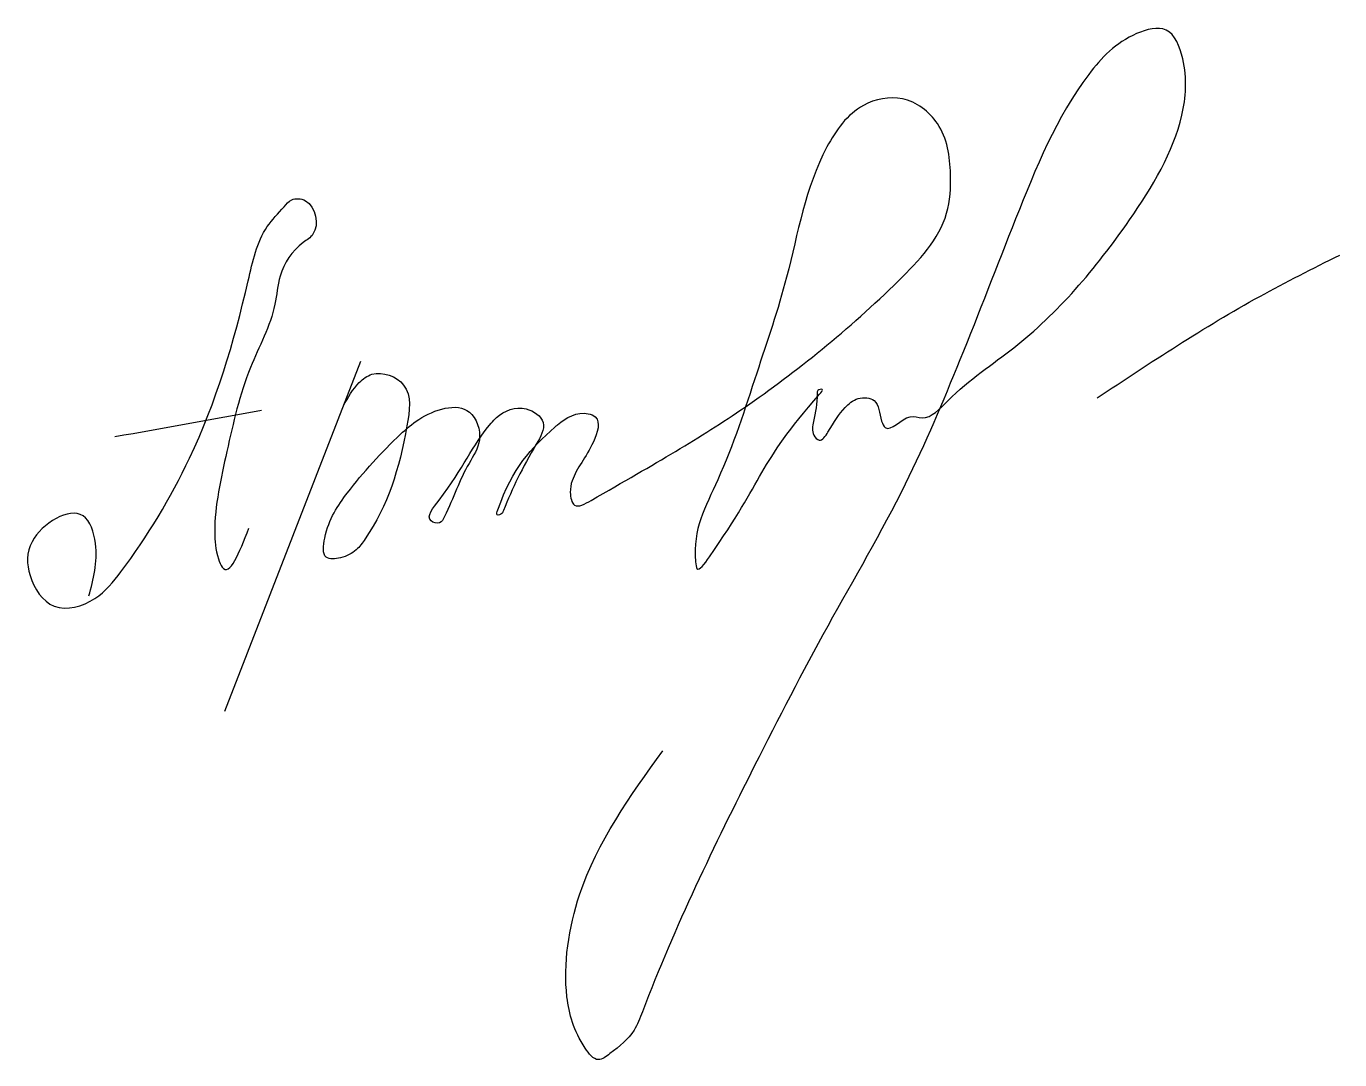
# Model space of a CAD drawing. Header units: millimetres. Extents: x 2570 to 2778, y 2794 to 2958.
import ezdxf

# ---------------------------------------------------------------- set-up
doc = ezdxf.new("R2010")
doc.units = ezdxf.units.MM

msp = doc.modelspace()

# ---------------------------------------------------------------- linework, layer by layer
msp.add_lwpolyline([(2601.26, 2849.29), (2622.79, 2904.74)])
for points in [[(2620.06, 2897.7), (2622.55, 2901.37), (2624.56, 2902.68), (2629.57, 2900.98), (2630.11, 2894.5), (2623.48, 2876.58), (2622.07, 2874.86), (2619.58, 2873.61), (2617.32, 2873.69), (2617.08, 2876.73), (2620.67, 2883.9), (2629.09, 2893.18), (2631.98, 2895.52), (2640.01, 2896.68), (2641.59, 2892.31), (2639.95, 2888.56), (2636.05, 2880.12), (2635.25, 2879.13), (2633.94, 2879.43), (2635.2, 2882.75), (2643.45, 2894.92), (2644.31, 2895.83), (2648.99, 2897.19), (2651.71, 2895.02), (2650.6, 2891.6), (2645.42, 2881.09), (2645.16, 2880.64), (2644.41, 2880.39), (2644.51, 2881.19), (2653.57, 2894.32), (2653.97, 2894.67), (2658.85, 2896.43), (2659.96, 2895.93), (2659.66, 2891.96), (2656.29, 2885.77), (2655.99, 2883.96), (2656.69, 2881.94), (2659.31, 2882.7), (2683.7, 2897.49), (2708.02, 2917.48), (2715.65, 2928.19), (2716.27, 2934.37), (2714.21, 2942.41), (2708.64, 2946.32), (2702.46, 2945.29), (2696.68, 2938.7), (2690.29, 2918.09), (2685.55, 2902.85), (2679.37, 2885.95), (2676.69, 2879.77), (2675.86, 2872.97), (2676.08, 2871.9), (2678.05, 2873.75), (2695.52, 2899.52), (2695.94, 2900.26), (2695.25, 2900.1), (2695.14, 2899.62), (2694.55, 2895.18), (2694.6, 2893.04), (2695.46, 2892.24), (2696.85, 2893.52), (2699.58, 2897.42), (2701.63, 2898.82), (2704.16, 2898.5), (2705.35, 2895.26), (2705.94, 2894.24), (2709.87, 2895.96), (2711.76, 2895.8), (2715.83, 2898.47), (2726.31, 2906.88), (2744.65, 2927.14), (2752.94, 2943.72), (2753.08, 2952.68), (2750.46, 2957.23), (2745.77, 2956.67), (2738.19, 2950.2), (2726.6, 2927.31), (2717.77, 2904.98), (2709.09, 2885.27), (2696.81, 2862.76), (2685.22, 2840.66), (2667.42, 2801.65), (2666.1, 2798.73), (2662.29, 2795.03), (2660.45, 2794.07), (2658.35, 2795.9), (2655.47, 2804.03), (2657.48, 2820.2), (2670.66, 2842.99)], [(2579.7, 2867.56), (2580.72, 2875.87), (2578.76, 2880.26), (2570.69, 2876.15), (2570.36, 2870.78), (2574.19, 2865.93), (2580.63, 2867.14), (2584.77, 2871.38), (2595.64, 2889.38), (2604.94, 2917.51), (2607.96, 2926.08), (2610.62, 2929.22), (2611.83, 2930.31), (2614, 2930.19), (2615.21, 2924.88), (2613.64, 2923.55), (2610.02, 2918.24), (2609.17, 2913.77), (2605.3, 2903.75), (2601.56, 2890.46), (2599.63, 2877.66), (2600.23, 2873.44), (2600.83, 2872.11), (2605.06, 2878.27)], [(2739.52, 2898.93), (2765.3, 2915.02), (2777.97, 2921.57)], [(2583.79, 2892.8), (2607.05, 2896.97)]]:
    msp.add_spline(points, degree=3)

doc.saveas('drawing.dxf')
